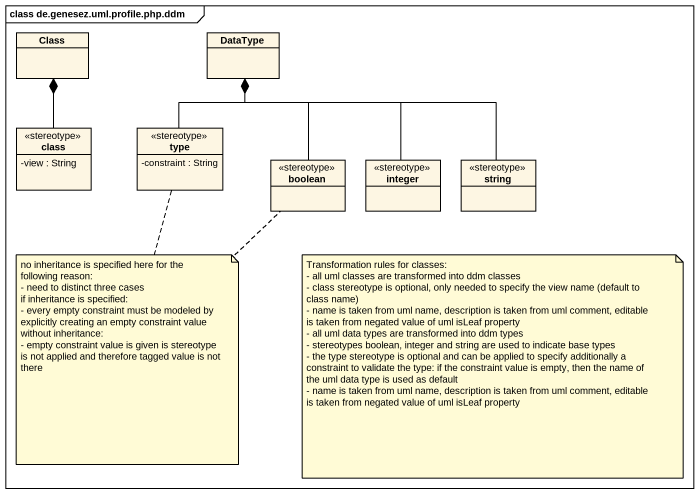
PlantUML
@startuml
mainframe class de.genesez.uml.profile.php.ddm
hide circle
hide empty members
skinparam classAttributeIconSize 0
class "Class" as Class_
class DataType
class "class" as class_ <<stereotype>> {
  -view : String
}
class type <<stereotype>> {
  -constraint : String
}
class boolean <<stereotype>>
class integer <<stereotype>>
class string <<stereotype>>
class_ -up-* Class_
type -up-* DataType
boolean -up-* DataType
integer -up-* DataType
string -left-* DataType
note as N1
  no inheritance is specified here for the following reason:
  - need to distinct three cases
  if inheritance is specified:
  - every empty constraint must be modeled by explicitly creating an empty constraint value
  without inheritance:
  - empty constraint value is given is stereotype is not applied and therefore tagged value is not there
end note
N1 .. boolean
N1 .. type
note as N2
  Transformation rules for classes:
  - all uml classes are transformed into ddm classes
  - class stereotype is optional, only needed to specify the view name (default to class name)
  - name is taken from uml name, description is taken from uml comment, editable is taken from negated value of uml isLeaf property
  - all uml data types are transformed into ddm types
  - stereotypes boolean, integer and string are used to indicate base types
  - the type stereotype is optional and can be applied to specify additionally a constraint to validate the type: if the constraint value is empty, then the name of the uml data type is used as default
  - name is taken from uml name, description is taken from uml comment, editable is taken from negated value of uml isLeaf property
end note
@enduml
